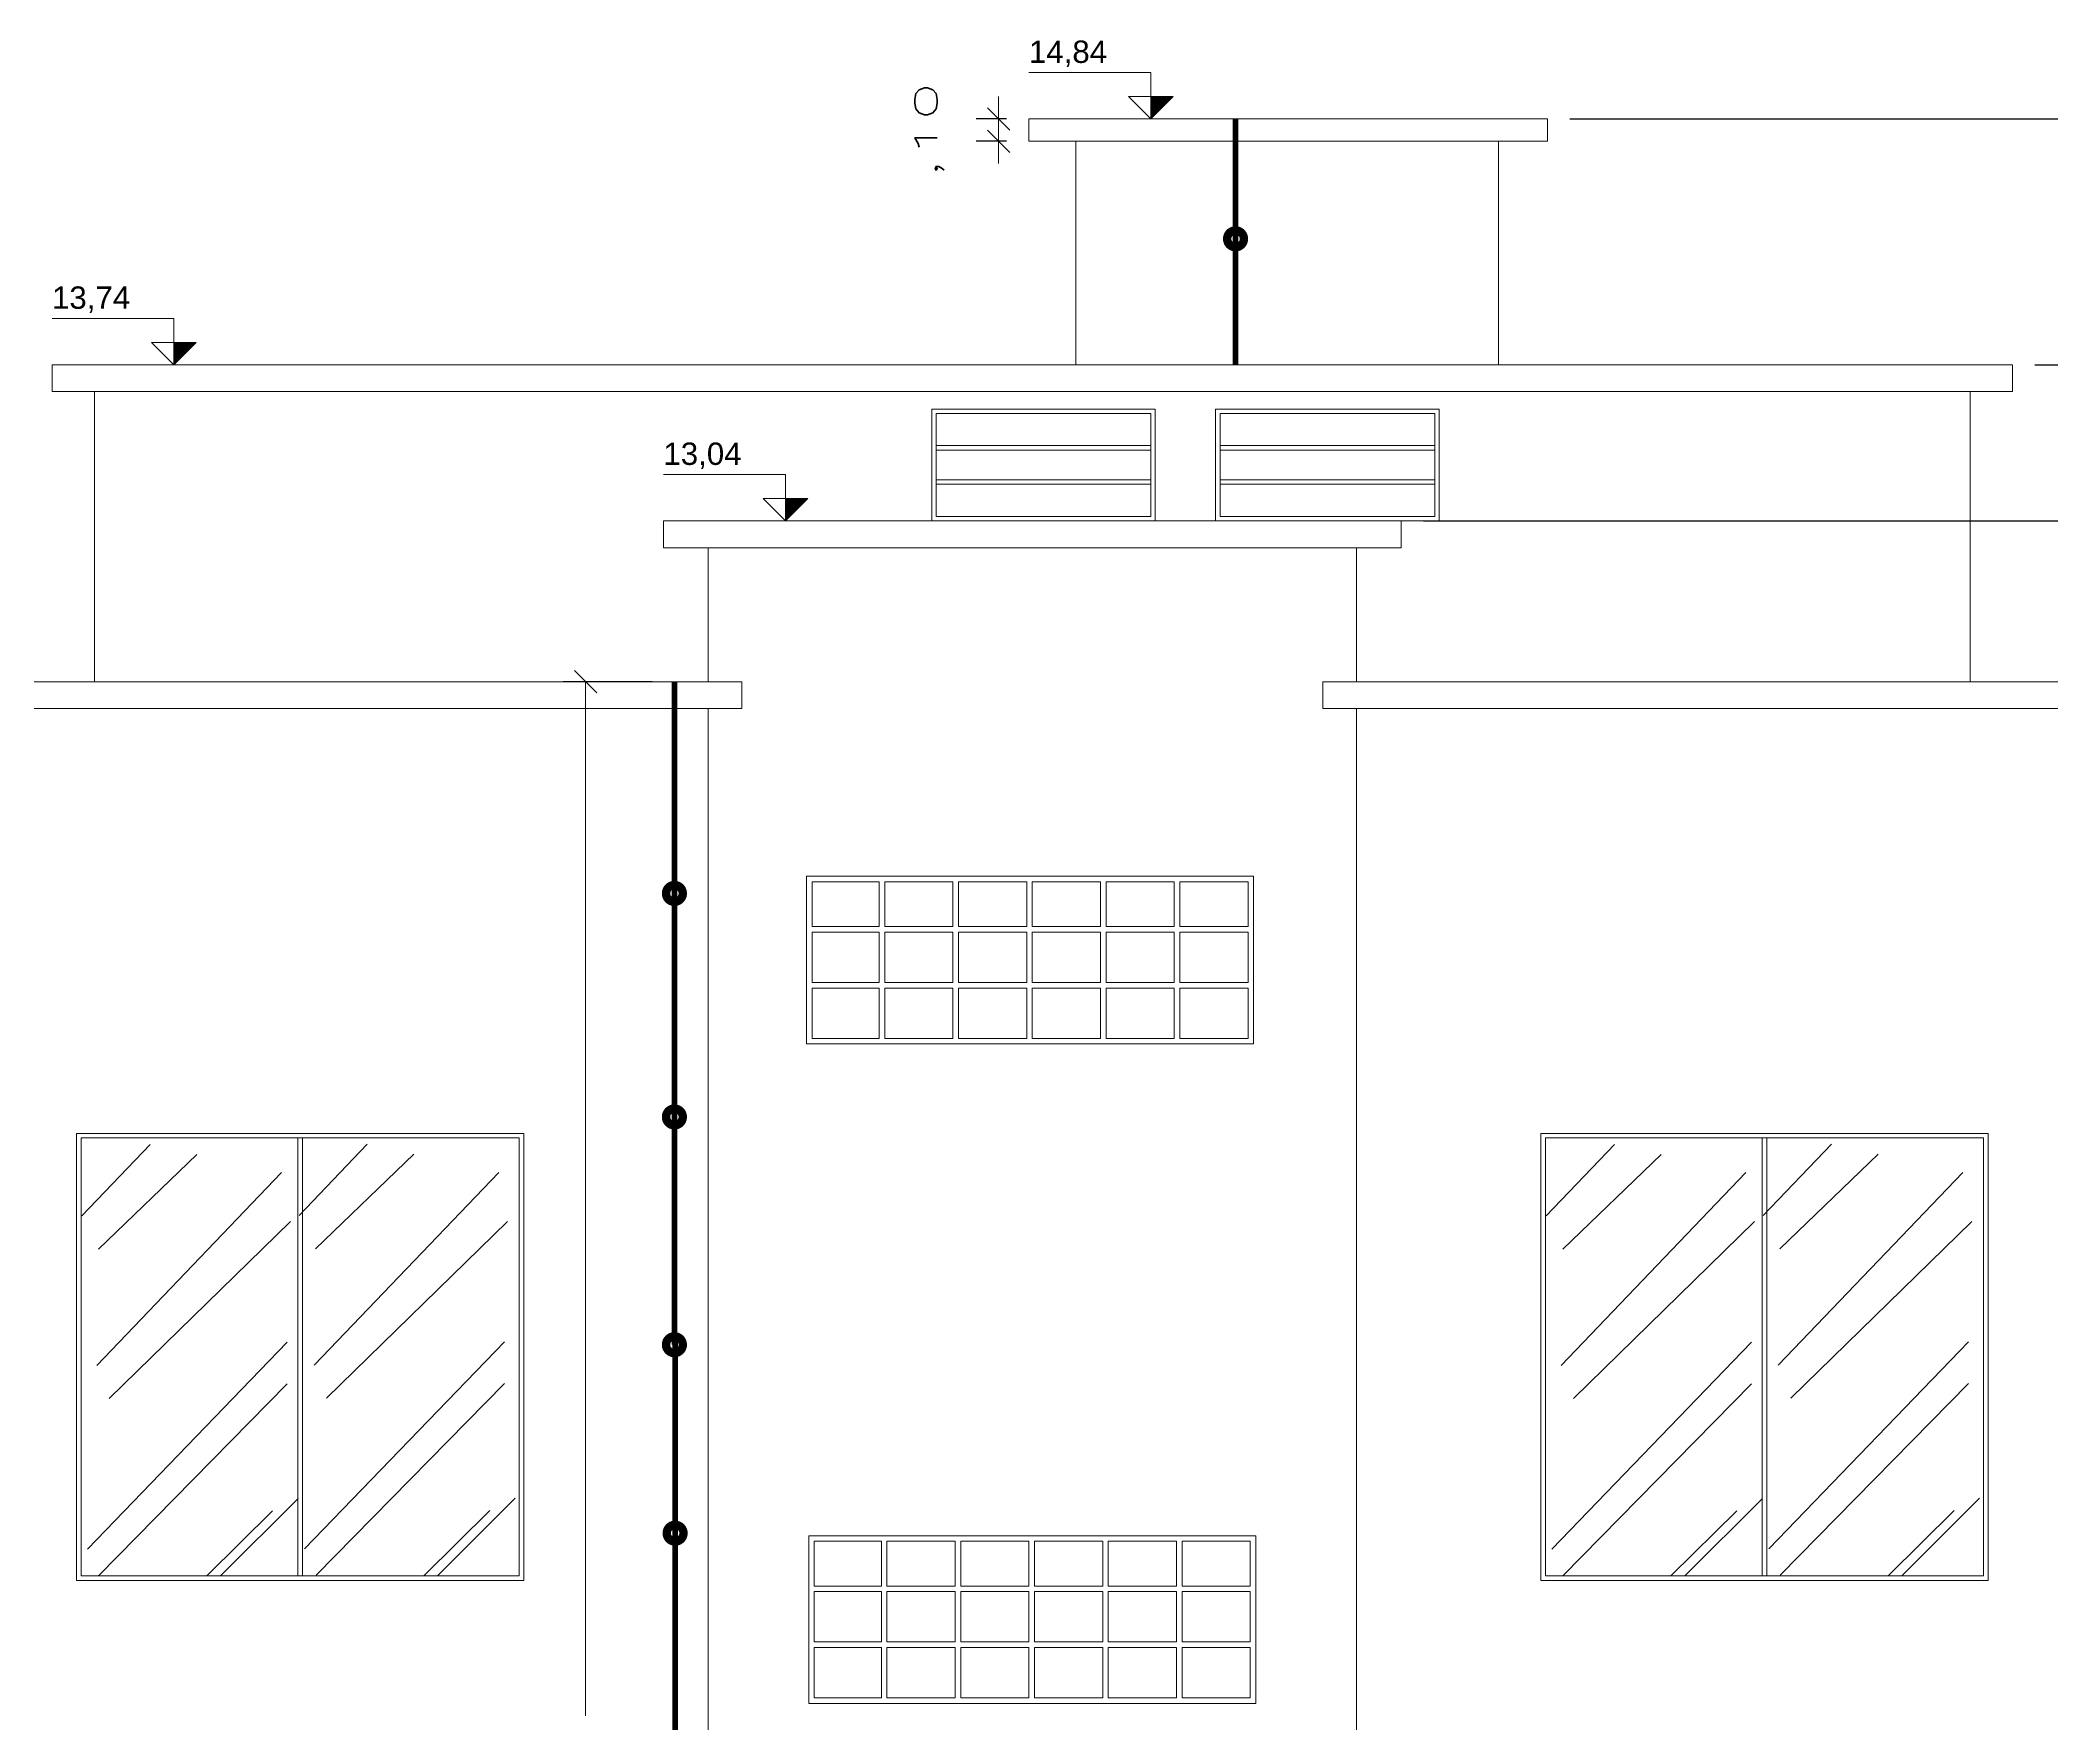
# Model space of a CAD drawing. Extents: x 0 to 11638, y -6007 to 0.
# Drawn here: x 10237.26 to 10246.26, y -3558.9 to -3551.37 of the extents above; entities that cross this region are included whole.
import ezdxf

# ---------------------------------------------------------------- set-up
doc = ezdxf.new("R2010")
doc.units = 0
doc.layers.get('0').update_dxf_attribs({"linetype": 'CONTINUOUS'})
doc.layers.get('Defpoints').update_dxf_attribs({"linetype": 'CONTINUOUS'})
doc.layers.add('ARQ - Cotas', color=1, linetype='CONTINUOUS')
doc.layers.add('ELE-BARRA CHATA ALUMÍNIO', color=140, linetype='CONTINUOUS')
doc.layers.add('ARQ - Esquadrias', color=1, linetype='CONTINUOUS', lineweight=9)
doc.layers.add('ELE-FIXADOR GELCAM', color=160, linetype='CONTINUOUS', lineweight=20)
doc.styles.add('ARIAL', font='arial.ttf')
doc.styles.add('COTA', font='romans.shx', dxfattribs={"width": 2})
doc.dimstyles.new('COTA-COMLINHA', dxfattribs={"dimtxt": 0.001, "dimasz": 0.001, "dimexe": 0.001, "dimexo": 0.001, "dimgap": 0.001, "dimtad": 0, "dimzin": 4, "dimtxsty": 'COTA', "dimblk": 'OBLIQUE', "dimcen": 0.001, "dimclrd": 2, "dimclre": 2, "dimclrt": 2, "dimazin": 0, "dimtfac": 1, "dimtmove": 2, "dimatfit": 0, "dimldrblk": 'OBLIQUE', "dimfxl": 1, "dimtfill": 1, "dimtfillclr": 2, "dimlwd": -1, "dimarcsym": 0})

# ---------------------------------------------------------------- blocks, each defined once
blk = doc.blocks.new('_Oblique')
at = {"layer": 'ARQ - Esquadrias', "color": 0, "lineweight": -2}
blk.add_line((-0.5, -0.5), (0.5, 0.5), dxfattribs=at)
blk = doc.blocks.new('*D859')
at = {"layer": 'Defpoints', "color": 0, "lineweight": -2, "ltscale": 0.05, "transparency": 16777216}
for p in [(10239.7017, -3554.2436), (10240.0989, -3554.2436), (10240.1021, -3564.4669)]:
    blk.add_point(p, dxfattribs=at)
at = {"layer": 'ELE-FIXADOR GELCAM', "color": 2, "lineweight": -2, "ltscale": 0.05, "transparency": 16777216}
for p, q in [((10239.9989, -3554.2436), (10239.6017, -3554.2436)), ((10240.0021, -3564.4669), (10239.6017, -3564.4669))]:
    blk.add_line(p, q, dxfattribs=at)
at = {"layer": 'ELE-FIXADOR GELCAM', "color": 2, "ltscale": 0.05, "transparency": 16777216}
for p, q in [((10239.7017, -3554.2436), (10239.7017, -3558.8695)), ((10239.7017, -3564.4669), (10239.7017, -3559.841))]:
    blk.add_line(p, q, dxfattribs=at)
at = {"layer": 'ELE-FIXADOR GELCAM', "color": 2, "ltscale": 0.05, "transparency": 16777216, "xscale": 0.1, "yscale": 0.1, "zscale": 0.1}
for p, rotation in [((10239.7017, -3554.2436), 90), ((10239.7017, -3564.4669), 270)]:
    blk.add_blockref('_Oblique', p, dxfattribs=dict(at, rotation=rotation))
at = {"layer": 'ELE-FIXADOR GELCAM', "color": 2, "lineweight": -3, "ltscale": 0.05, "transparency": 16777216, "insert": (10239.7017, -3559.3553), "char_height": 0.1, "attachment_point": 5, "rotation": 90, "style": 'COTA', "bg_fill": 3, "box_fill_scale": 1.1, "bg_fill_color": 9, "bg_fill_true_color": 13158600, "bg_fill_transparency": 0}
blk.add_mtext('10,22', dxfattribs=at)
blk = doc.blocks.new('*D862')
at = {"layer": 'Defpoints', "color": 0, "lineweight": -2, "ltscale": 0.01, "transparency": 16777216}
for p in [(10243.3498, -3553.5236), (10254.296, -3553.5236), (10254.0998, -3554.2436)]:
    blk.add_point(p, dxfattribs=at)
at = {"layer": 'ELE-FIXADOR GELCAM', "color": 2, "ltscale": 0.01, "transparency": 16777216}
for p, q in [((10254.296, -3553.5236), (10254.296, -3553.4236)), ((10254.296, -3554.2436), (10254.296, -3553.5236)), ((10254.296, -3554.2436), (10254.296, -3554.3436))]:
    blk.add_line(p, q, dxfattribs=at)
at = {"layer": 'ELE-FIXADOR GELCAM', "color": 2, "lineweight": -2, "ltscale": 0.01, "transparency": 16777216}
for p, q in [((10243.4498, -3553.5236), (10254.396, -3553.5236)), ((10254.1998, -3554.2436), (10254.396, -3554.2436))]:
    blk.add_line(p, q, dxfattribs=at)
at = {"layer": 'ELE-FIXADOR GELCAM', "color": 2, "ltscale": 0.01, "transparency": 16777216, "xscale": 0.1, "yscale": 0.1, "zscale": 0.1}
for p, rotation in [((10254.296, -3553.5236), 270), ((10254.296, -3554.2436), 90)]:
    blk.add_blockref('_Oblique', p, dxfattribs=dict(at, rotation=rotation))
at = {"layer": 'ELE-FIXADOR GELCAM', "color": 2, "lineweight": -3, "ltscale": 0.01, "transparency": 16777216, "insert": (10254.7246, -3553.8836), "char_height": 0.1, "attachment_point": 5, "rotation": 90, "style": 'COTA', "bg_fill": 3, "box_fill_scale": 1.1, "bg_fill_color": 9, "bg_fill_true_color": 13158600, "bg_fill_transparency": 0}
blk.add_mtext(',72', dxfattribs=at)
blk = doc.blocks.new('*D863')
at = {"layer": 'Defpoints', "color": 0, "lineweight": -2, "ltscale": 0.01, "transparency": 16777216}
for p in [(10246.0848, -3552.8253), (10254.296, -3552.8253), (10243.3498, -3553.5236)]:
    blk.add_point(p, dxfattribs=at)
at = {"layer": 'ELE-FIXADOR GELCAM', "color": 2, "ltscale": 0.01, "transparency": 16777216}
for p, q in [((10254.296, -3552.8253), (10254.296, -3552.7253)), ((10254.296, -3553.5236), (10254.296, -3552.8253)), ((10254.296, -3553.5236), (10254.296, -3553.6236))]:
    blk.add_line(p, q, dxfattribs=at)
at = {"layer": 'ELE-FIXADOR GELCAM', "color": 2, "lineweight": -2, "ltscale": 0.01, "transparency": 16777216}
for p, q in [((10246.1848, -3552.8253), (10254.396, -3552.8253)), ((10243.4498, -3553.5236), (10254.396, -3553.5236))]:
    blk.add_line(p, q, dxfattribs=at)
at = {"layer": 'ELE-FIXADOR GELCAM', "color": 2, "ltscale": 0.01, "transparency": 16777216, "xscale": 0.1, "yscale": 0.1, "zscale": 0.1}
for p, rotation in [((10254.296, -3552.8253), 270), ((10254.296, -3553.5236), 90)]:
    blk.add_blockref('_Oblique', p, dxfattribs=dict(at, rotation=rotation))
at = {"layer": 'ELE-FIXADOR GELCAM', "color": 2, "lineweight": -3, "ltscale": 0.01, "transparency": 16777216, "insert": (10254.7246, -3553.1745), "char_height": 0.1, "attachment_point": 5, "rotation": 90, "style": 'COTA', "bg_fill": 3, "box_fill_scale": 1.1, "bg_fill_color": 9, "bg_fill_true_color": 13158600, "bg_fill_transparency": 0}
blk.add_mtext(',70', dxfattribs=at)
blk = doc.blocks.new('*D864')
at = {"layer": 'Defpoints', "color": 0, "lineweight": -2, "ltscale": 0.01, "transparency": 16777216}
for p in [(10244.0048, -3551.7253), (10254.296, -3551.7253), (10246.0848, -3552.8253)]:
    blk.add_point(p, dxfattribs=at)
at = {"layer": 'ELE-FIXADOR GELCAM', "color": 2, "lineweight": -2, "ltscale": 0.01, "transparency": 16777216}
for p, q in [((10244.1048, -3551.7253), (10254.396, -3551.7253)), ((10246.1848, -3552.8253), (10254.396, -3552.8253))]:
    blk.add_line(p, q, dxfattribs=at)
at = {"layer": 'ELE-FIXADOR GELCAM', "color": 2, "ltscale": 0.01, "transparency": 16777216}
for p, q in [((10254.296, -3551.7253), (10254.296, -3551.8849)), ((10254.296, -3552.8253), (10254.296, -3552.6658))]:
    blk.add_line(p, q, dxfattribs=at)
at = {"layer": 'ELE-FIXADOR GELCAM', "color": 2, "ltscale": 0.01, "transparency": 16777216, "xscale": 0.1, "yscale": 0.1, "zscale": 0.1}
for p, rotation in [((10254.296, -3551.7253), 90), ((10254.296, -3552.8253), 270)]:
    blk.add_blockref('_Oblique', p, dxfattribs=dict(at, rotation=rotation))
at = {"layer": 'ELE-FIXADOR GELCAM', "color": 2, "lineweight": -3, "ltscale": 0.01, "transparency": 16777216, "insert": (10254.296, -3552.2753), "char_height": 0.1, "attachment_point": 5, "rotation": 90, "style": 'COTA', "bg_fill": 3, "box_fill_scale": 1.1, "bg_fill_color": 9, "bg_fill_true_color": 13158600, "bg_fill_transparency": 0}
blk.add_mtext('1,10', dxfattribs=at)
blk = doc.blocks.new('*D865')
at = {"layer": 'Defpoints', "color": 0, "lineweight": -2, "ltscale": 0.01, "transparency": 16777216}
for p in [(10241.6848, -3551.7253), (10241.5492, -3551.8253), (10241.6848, -3551.8253)]:
    blk.add_point(p, dxfattribs=at)
at = {"layer": 'ELE-FIXADOR GELCAM', "color": 2, "ltscale": 0.01, "transparency": 16777216}
for p, q in [((10241.5492, -3551.7253), (10241.5492, -3551.6253)), ((10241.5492, -3551.7253), (10241.5492, -3551.8253)), ((10241.5492, -3551.8253), (10241.5492, -3551.9253))]:
    blk.add_line(p, q, dxfattribs=at)
at = {"layer": 'ELE-FIXADOR GELCAM', "color": 2, "lineweight": -2, "ltscale": 0.01, "transparency": 16777216}
for p, q in [((10241.5848, -3551.7253), (10241.4492, -3551.7253)), ((10241.5848, -3551.8253), (10241.4492, -3551.8253))]:
    blk.add_line(p, q, dxfattribs=at)
at = {"layer": 'ELE-FIXADOR GELCAM', "color": 2, "ltscale": 0.01, "transparency": 16777216, "xscale": 0.1, "yscale": 0.1, "zscale": 0.1}
for p, rotation in [((10241.5492, -3551.7253), 270), ((10241.5492, -3551.8253), 90)]:
    blk.add_blockref('_Oblique', p, dxfattribs=dict(at, rotation=rotation))
at = {"layer": 'ELE-FIXADOR GELCAM', "color": 2, "lineweight": -3, "ltscale": 0.01, "transparency": 16777216, "insert": (10241.2397, -3551.7753), "char_height": 0.1, "attachment_point": 5, "rotation": 90, "style": 'COTA', "bg_fill": 3, "box_fill_scale": 1.1, "bg_fill_color": 9, "bg_fill_true_color": 13158600, "bg_fill_transparency": 0}
blk.add_mtext(',10', dxfattribs=at)
blk = doc.blocks.new('*D866')
at = {"layer": 'Defpoints', "color": 0, "lineweight": -2, "ltscale": 0.01, "transparency": 16777216}
for p in [(10237.3148, -3552.8253), (10236.8463, -3552.9453), (10237.3148, -3552.9453)]:
    blk.add_point(p, dxfattribs=at)
at = {"layer": 'ELE-FIXADOR GELCAM', "color": 2, "ltscale": 0.01, "transparency": 16777216}
for p, q in [((10236.8463, -3552.8253), (10236.8463, -3552.7253)), ((10236.8463, -3552.8253), (10236.8463, -3552.9453)), ((10236.8463, -3552.9453), (10236.8463, -3553.0453))]:
    blk.add_line(p, q, dxfattribs=at)
at = {"layer": 'ELE-FIXADOR GELCAM', "color": 2, "lineweight": -2, "ltscale": 0.01, "transparency": 16777216}
for p, q in [((10237.2148, -3552.8253), (10236.7463, -3552.8253)), ((10237.2148, -3552.9453), (10236.7463, -3552.9453))]:
    blk.add_line(p, q, dxfattribs=at)
at = {"layer": 'ELE-FIXADOR GELCAM', "color": 2, "ltscale": 0.01, "transparency": 16777216, "xscale": 0.1, "yscale": 0.1, "zscale": 0.1}
for p, rotation in [((10236.8463, -3552.8253), 270), ((10236.8463, -3552.9453), 90)]:
    blk.add_blockref('_Oblique', p, dxfattribs=dict(at, rotation=rotation))
at = {"layer": 'ELE-FIXADOR GELCAM', "color": 2, "lineweight": -3, "ltscale": 0.01, "transparency": 16777216, "insert": (10236.5368, -3552.8853), "char_height": 0.1, "attachment_point": 5, "rotation": 90, "style": 'COTA', "bg_fill": 3, "box_fill_scale": 1.1, "bg_fill_color": 9, "bg_fill_true_color": 13158600, "bg_fill_transparency": 0}
blk.add_mtext(',12', dxfattribs=at)

msp = doc.modelspace()

# ---------------------------------------------------------------- hatches: boundary and pattern name
at = {"layer": 'ARQ - Cotas', "lineweight": 5, "ltscale": 0.001}
h = msp.add_hatch(color=256, dxfattribs=at)
h.dxf.hatch_style = 1
h.paths.add_polyline_path([(10242.2302, -3551.6253), (10242.2302, -3551.7253), (10242.3302, -3551.6253)])
h = msp.add_hatch(color=256, dxfattribs=at)
h.dxf.hatch_style = 1
h.paths.add_polyline_path([(10240.5952, -3553.4236), (10240.5952, -3553.5236), (10240.6952, -3553.4236)])
at = {"layer": 'ELE-FIXADOR GELCAM', "lineweight": 5, "ltscale": 0.001}
h = msp.add_hatch(color=0, dxfattribs=at)
h.dxf.hatch_style = 1
h.paths.add_polyline_path([(10237.8602, -3552.7253), (10237.8602, -3552.8253), (10237.9602, -3552.7253)])

# ---------------------------------------------------------------- linework, layer by layer
at = {"color": 0, "lineweight": 5}
for p, q in [((10241.6848, -3551.8253), (10241.6848, -3551.7253)), ((10241.6848, -3551.7253), (10244.0048, -3551.7253)), ((10244.0048, -3551.7253), (10244.0048, -3551.8253)), ((10241.8948, -3551.8253), (10241.6848, -3551.8253)), ((10243.7848, -3551.8253), (10241.8948, -3551.8253)), ((10241.8948, -3551.8253), (10241.8948, -3552.8253)), ((10243.7848, -3552.8253), (10243.7848, -3551.8253)), ((10244.0048, -3551.8253), (10243.7848, -3551.8253)), ((10237.3148, -3552.9453), (10237.3148, -3552.8253)), ((10237.3148, -3552.8253), (10246.0848, -3552.8253)), ((10246.0848, -3552.8253), (10246.0848, -3552.9453)), ((10246.0848, -3552.9453), (10237.3148, -3552.9453)), ((10237.5048, -3552.9453), (10237.5048, -3554.2436)), ((10245.8948, -3552.9953), (10245.8948, -3552.9453)), ((10245.8948, -3552.9953), (10245.8948, -3554.2436)), ((10241.2498, -3553.5236), (10241.2498, -3553.0236)), ((10241.2498, -3553.0236), (10242.2498, -3553.0236)), ((10241.2698, -3553.5036), (10241.2698, -3553.0436)), ((10241.2698, -3553.0436), (10242.2298, -3553.0436)), ((10242.2298, -3553.0436), (10242.2298, -3553.5036)), ((10242.2498, -3553.0236), (10242.2498, -3553.5236)), ((10242.5198, -3553.5236), (10242.5198, -3553.0236)), ((10242.5198, -3553.0236), (10243.5198, -3553.0236)), ((10242.5398, -3553.5036), (10242.5398, -3553.0436)), ((10242.5398, -3553.0436), (10243.4998, -3553.0436)), ((10243.4998, -3553.0436), (10243.4998, -3553.5036)), ((10243.5198, -3553.0236), (10243.5198, -3553.5236)), ((10241.2698, -3553.1869), (10242.2298, -3553.1869)), ((10241.2698, -3553.2069), (10242.2298, -3553.2069)), ((10242.5398, -3553.1869), (10243.4998, -3553.1869)), ((10242.5398, -3553.2069), (10243.4998, -3553.2069)), ((10241.2698, -3553.3402), (10242.2298, -3553.3402)), ((10242.5398, -3553.3402), (10243.4998, -3553.3402)), ((10241.2698, -3553.3602), (10242.2298, -3553.3602)), ((10242.5398, -3553.3602), (10243.4998, -3553.3602)), ((10240.0498, -3553.5236), (10243.5198, -3553.5236)), ((10240.0498, -3553.5236), (10240.0998, -3553.5236)), ((10240.0498, -3553.5236), (10240.0498, -3553.6436)), ((10242.2498, -3553.5236), (10241.2498, -3553.5236)), ((10242.2298, -3553.5036), (10241.2698, -3553.5036)), ((10243.4998, -3553.5036), (10242.5398, -3553.5036)), ((10243.3498, -3553.5236), (10243.3498, -3553.6436)), ((10240.2498, -3553.6436), (10240.0498, -3553.6436)), ((10240.2498, -3554.2436), (10240.2498, -3553.6436)), ((10240.2498, -3553.6436), (10243.1498, -3553.6436)), ((10243.1498, -3554.2436), (10243.1498, -3553.6436)), ((10243.1498, -3553.6436), (10243.3498, -3553.6436)), ((10229.2998, -3554.2436), (10240.3998, -3554.2436)), ((10240.3998, -3554.3636), (10240.3998, -3554.2436)), ((10242.9998, -3554.2436), (10254.0998, -3554.2436)), ((10242.9998, -3554.3636), (10242.9998, -3554.2436)), ((10229.6998, -3554.3636), (10240.3998, -3554.3636)), ((10240.2498, -3566.5636), (10240.2498, -3554.3636)), ((10240.2498, -3554.3636), (10240.3998, -3554.3636)), ((10242.9998, -3554.3636), (10253.6998, -3554.3636)), ((10243.1498, -3554.3636), (10242.9998, -3554.3636)), ((10243.1498, -3566.5636), (10243.1498, -3554.3636)), ((10242.6898, -3555.1136), (10240.6898, -3555.1136)), ((10242.6898, -3555.1136), (10240.6898, -3555.1136)), ((10240.6898, -3555.1136), (10240.6898, -3555.8636)), ((10241.0148, -3555.1386), (10240.7148, -3555.1386)), ((10240.7148, -3555.1386), (10240.7148, -3555.3386)), ((10241.0148, -3555.3386), (10241.0148, -3555.1386)), ((10241.3448, -3555.1386), (10241.0398, -3555.1386)), ((10241.0398, -3555.3386), (10241.0398, -3555.1386)), ((10241.3448, -3555.1386), (10241.3448, -3555.3386)), ((10241.6748, -3555.1386), (10241.3698, -3555.1386)), ((10241.3698, -3555.1386), (10241.3698, -3555.3386)), ((10241.6748, -3555.3386), (10241.6748, -3555.1386)), ((10242.0048, -3555.1386), (10241.6998, -3555.1386)), ((10241.6998, -3555.3386), (10241.6998, -3555.1386)), ((10242.0048, -3555.1386), (10242.0048, -3555.3386)), ((10242.3348, -3555.1386), (10242.0298, -3555.1386)), ((10242.0298, -3555.1386), (10242.0298, -3555.3386)), ((10242.3348, -3555.3386), (10242.3348, -3555.1386)), ((10242.6648, -3555.1386), (10242.3598, -3555.1386)), ((10242.3598, -3555.3386), (10242.3598, -3555.1386)), ((10242.6648, -3555.3386), (10242.6648, -3555.1386)), ((10242.6898, -3555.8636), (10242.6898, -3555.1136)), ((10240.7148, -3555.3386), (10241.0148, -3555.3386)), ((10240.7148, -3555.3636), (10240.7148, -3555.5886)), ((10240.7148, -3555.3636), (10241.0148, -3555.3636)), ((10241.0148, -3555.5886), (10241.0148, -3555.3636)), ((10241.0398, -3555.3386), (10241.3448, -3555.3386)), ((10241.0398, -3555.5886), (10241.0398, -3555.3636)), ((10241.0398, -3555.3636), (10241.3448, -3555.3636)), ((10241.3448, -3555.3636), (10241.3448, -3555.5886)), ((10241.3698, -3555.3386), (10241.6748, -3555.3386)), ((10241.3698, -3555.3636), (10241.3698, -3555.5886)), ((10241.3698, -3555.3636), (10241.6748, -3555.3636)), ((10241.6748, -3555.5886), (10241.6748, -3555.3636)), ((10241.6998, -3555.3386), (10242.0048, -3555.3386)), ((10241.6998, -3555.5886), (10241.6998, -3555.3636)), ((10241.6998, -3555.3636), (10242.0048, -3555.3636)), ((10242.0048, -3555.3636), (10242.0048, -3555.5886)), ((10242.0298, -3555.3386), (10242.3348, -3555.3386)), ((10242.0298, -3555.3636), (10242.0298, -3555.5886)), ((10242.0298, -3555.3636), (10242.3348, -3555.3636)), ((10242.3348, -3555.5886), (10242.3348, -3555.3636)), ((10242.3598, -3555.3386), (10242.6648, -3555.3386)), ((10242.3598, -3555.5886), (10242.3598, -3555.3636)), ((10242.3598, -3555.3636), (10242.6648, -3555.3636)), ((10242.6648, -3555.5886), (10242.6648, -3555.3636)), ((10241.0148, -3555.5886), (10240.7148, -3555.5886)), ((10241.3448, -3555.5886), (10241.0398, -3555.5886)), ((10241.6748, -3555.5886), (10241.3698, -3555.5886)), ((10242.0048, -3555.5886), (10241.6998, -3555.5886)), ((10242.3348, -3555.5886), (10242.0298, -3555.5886)), ((10242.6648, -3555.5886), (10242.3598, -3555.5886)), ((10240.7148, -3555.6136), (10240.7148, -3555.8386)), ((10241.0148, -3555.6136), (10240.7148, -3555.6136)), ((10241.0148, -3555.8386), (10241.0148, -3555.6136)), ((10241.0398, -3555.8386), (10241.0398, -3555.6136)), ((10241.3448, -3555.6136), (10241.0398, -3555.6136)), ((10241.3448, -3555.6136), (10241.3448, -3555.8386)), ((10241.3698, -3555.6136), (10241.3698, -3555.8386)), ((10241.6748, -3555.6136), (10241.3698, -3555.6136)), ((10241.6748, -3555.8386), (10241.6748, -3555.6136)), ((10241.6998, -3555.8386), (10241.6998, -3555.6136)), ((10241.6998, -3555.6136), (10242.0048, -3555.6136)), ((10242.0048, -3555.6136), (10242.0048, -3555.8386)), ((10242.0298, -3555.6136), (10242.0298, -3555.8386)), ((10242.0298, -3555.6136), (10242.3348, -3555.6136)), ((10242.3348, -3555.8386), (10242.3348, -3555.6136)), ((10242.3598, -3555.8386), (10242.3598, -3555.6136)), ((10242.3598, -3555.6136), (10242.6648, -3555.6136)), ((10242.6648, -3555.8386), (10242.6648, -3555.6136)), ((10240.6898, -3555.8636), (10242.6898, -3555.8636)), ((10240.7148, -3555.8386), (10241.0148, -3555.8386)), ((10241.0398, -3555.8386), (10241.3448, -3555.8386)), ((10241.3698, -3555.8386), (10241.6748, -3555.8386)), ((10242.0048, -3555.8386), (10241.6998, -3555.8386)), ((10242.3348, -3555.8386), (10242.0298, -3555.8386)), ((10242.6648, -3555.8386), (10242.3598, -3555.8386)), ((10239.4248, -3556.2636), (10237.4248, -3556.2636)), ((10239.4248, -3556.2636), (10237.4248, -3556.2636)), ((10237.4248, -3558.2636), (10237.4248, -3556.2636)), ((10237.4248, -3556.2636), (10239.4248, -3556.2636)), ((10239.4248, -3556.2636), (10237.4248, -3556.2636)), ((10239.4248, -3556.2636), (10237.4248, -3556.2636)), ((10239.4248, -3556.2636), (10237.4248, -3556.2636)), ((10237.4248, -3556.2636), (10237.4248, -3558.2636)), ((10239.4048, -3556.2836), (10237.4448, -3556.2836)), ((10237.4448, -3556.2836), (10237.4448, -3558.2436)), ((10237.4487, -3556.6327), (10237.7538, -3556.3131)), ((10238.4148, -3558.2436), (10238.4148, -3556.2836)), ((10238.4198, -3556.6316), (10238.725, -3556.312)), ((10238.4348, -3558.2436), (10238.4348, -3556.2836)), ((10239.4048, -3558.2436), (10239.4048, -3556.2836)), ((10239.4248, -3556.2636), (10239.4248, -3558.2636)), ((10239.4248, -3558.2636), (10239.4248, -3556.2636)), ((10245.9748, -3556.2636), (10243.9748, -3556.2636)), ((10245.9748, -3556.2636), (10243.9748, -3556.2636)), ((10245.9748, -3556.2636), (10243.9748, -3556.2636)), ((10243.9748, -3556.2636), (10243.9748, -3558.2636)), ((10245.9548, -3556.2836), (10243.9948, -3556.2836)), ((10243.9948, -3556.2836), (10243.9948, -3558.2436)), ((10243.9987, -3556.6327), (10244.3038, -3556.3131)), ((10244.9698, -3556.6316), (10245.275, -3556.312)), ((10245.9548, -3558.2436), (10245.9548, -3556.2836)), ((10245.9748, -3558.2636), (10245.9748, -3556.2636)), ((10237.5231, -3556.7814), (10237.9622, -3556.3577)), ((10238.4942, -3556.7803), (10238.9334, -3556.3566)), ((10244.0731, -3556.7814), (10244.5122, -3556.3577)), ((10245.0442, -3556.7803), (10245.4834, -3556.3566)), ((10237.5157, -3557.3017), (10238.3418, -3556.4394)), ((10238.4868, -3557.3007), (10239.3129, -3556.4384)), ((10244.0657, -3557.3017), (10244.8918, -3556.4394)), ((10245.0368, -3557.3007), (10245.8629, -3556.4384)), ((10237.571, -3557.449), (10238.381, -3556.6585)), ((10238.5421, -3557.4479), (10239.3522, -3556.6574)), ((10244.121, -3557.449), (10244.931, -3556.6585)), ((10245.0921, -3557.4479), (10245.9022, -3556.6574)), ((10237.4732, -3558.1233), (10238.3671, -3557.1979)), ((10238.4443, -3558.1222), (10239.3382, -3557.1968)), ((10244.0232, -3558.1233), (10244.9171, -3557.1979)), ((10244.9943, -3558.1222), (10245.8882, -3557.1968)), ((10237.5245, -3558.2408), (10238.3671, -3557.3839)), ((10238.4957, -3558.2397), (10239.3382, -3557.3828)), ((10244.0745, -3558.2408), (10244.9171, -3557.3839)), ((10245.0457, -3558.2397), (10245.8882, -3557.3828)), ((10238.0683, -3558.2433), (10238.4162, -3557.8969)), ((10239.0394, -3558.2423), (10239.3873, -3557.8958)), ((10244.6183, -3558.2433), (10244.9662, -3557.8969)), ((10245.5894, -3558.2423), (10245.9373, -3557.8958)), ((10238.0082, -3558.2422), (10238.3017, -3557.9524)), ((10238.9793, -3558.2411), (10239.2729, -3557.9513)), ((10244.5582, -3558.2422), (10244.8517, -3557.9524)), ((10245.5293, -3558.2411), (10245.8229, -3557.9513)), ((10242.6998, -3558.0636), (10240.6998, -3558.0636)), ((10242.6998, -3558.0636), (10240.6998, -3558.0636)), ((10240.6998, -3558.0636), (10240.6998, -3558.8136)), ((10241.0248, -3558.0886), (10240.7248, -3558.0886)), ((10240.7248, -3558.0886), (10240.7248, -3558.2886)), ((10241.0248, -3558.2886), (10241.0248, -3558.0886)), ((10241.3548, -3558.0886), (10241.0498, -3558.0886)), ((10241.0498, -3558.2886), (10241.0498, -3558.0886)), ((10241.3548, -3558.0886), (10241.3548, -3558.2886)), ((10241.6848, -3558.0886), (10241.3798, -3558.0886)), ((10241.3798, -3558.0886), (10241.3798, -3558.2886)), ((10241.6848, -3558.2886), (10241.6848, -3558.0886)), ((10242.0148, -3558.0886), (10241.7098, -3558.0886)), ((10241.7098, -3558.2886), (10241.7098, -3558.0886)), ((10242.0148, -3558.0886), (10242.0148, -3558.2886)), ((10242.3448, -3558.0886), (10242.0398, -3558.0886)), ((10242.0398, -3558.0886), (10242.0398, -3558.2886)), ((10242.3448, -3558.2886), (10242.3448, -3558.0886)), ((10242.6748, -3558.0886), (10242.3698, -3558.0886)), ((10242.3698, -3558.2886), (10242.3698, -3558.0886)), ((10242.6748, -3558.2886), (10242.6748, -3558.0886)), ((10242.6998, -3558.8136), (10242.6998, -3558.0636)), ((10237.4248, -3558.2636), (10239.4248, -3558.2636)), ((10237.4248, -3558.2636), (10239.4248, -3558.2636)), ((10237.4248, -3558.2636), (10239.4248, -3558.2636)), ((10237.4248, -3558.2636), (10239.4248, -3558.2636)), ((10237.4248, -3558.2636), (10239.4248, -3558.2636)), ((10237.4448, -3558.2436), (10239.4048, -3558.2436)), ((10240.7248, -3558.2886), (10241.0248, -3558.2886)), ((10241.0498, -3558.2886), (10241.3548, -3558.2886)), ((10241.3798, -3558.2886), (10241.6848, -3558.2886)), ((10241.7098, -3558.2886), (10242.0148, -3558.2886)), ((10242.0398, -3558.2886), (10242.3448, -3558.2886)), ((10242.3698, -3558.2886), (10242.6748, -3558.2886)), ((10243.9748, -3558.2636), (10245.9748, -3558.2636)), ((10243.9748, -3558.2636), (10245.9748, -3558.2636)), ((10243.9748, -3558.2636), (10245.9748, -3558.2636)), ((10243.9948, -3558.2436), (10245.9548, -3558.2436)), ((10240.7248, -3558.3136), (10240.7248, -3558.5386)), ((10240.7248, -3558.3136), (10241.0248, -3558.3136)), ((10241.0248, -3558.5386), (10241.0248, -3558.3136)), ((10241.0498, -3558.5386), (10241.0498, -3558.3136)), ((10241.0498, -3558.3136), (10241.3548, -3558.3136)), ((10241.3548, -3558.3136), (10241.3548, -3558.5386)), ((10241.3798, -3558.3136), (10241.3798, -3558.5386)), ((10241.3798, -3558.3136), (10241.6848, -3558.3136)), ((10241.6848, -3558.5386), (10241.6848, -3558.3136)), ((10241.7098, -3558.5386), (10241.7098, -3558.3136)), ((10241.7098, -3558.3136), (10242.0148, -3558.3136)), ((10242.0148, -3558.3136), (10242.0148, -3558.5386)), ((10242.0398, -3558.3136), (10242.0398, -3558.5386)), ((10242.0398, -3558.3136), (10242.3448, -3558.3136)), ((10242.3448, -3558.5386), (10242.3448, -3558.3136)), ((10242.3698, -3558.5386), (10242.3698, -3558.3136)), ((10242.3698, -3558.3136), (10242.6748, -3558.3136)), ((10242.6748, -3558.5386), (10242.6748, -3558.3136)), ((10241.0248, -3558.5386), (10240.7248, -3558.5386)), ((10240.7248, -3558.5636), (10240.7248, -3558.7886)), ((10241.0248, -3558.5636), (10240.7248, -3558.5636)), ((10241.0248, -3558.7886), (10241.0248, -3558.5636)), ((10241.3548, -3558.5386), (10241.0498, -3558.5386)), ((10241.0498, -3558.7886), (10241.0498, -3558.5636)), ((10241.3548, -3558.5636), (10241.0498, -3558.5636)), ((10241.3548, -3558.5636), (10241.3548, -3558.7886)), ((10241.6848, -3558.5386), (10241.3798, -3558.5386)), ((10241.3798, -3558.5636), (10241.3798, -3558.7886)), ((10241.6848, -3558.5636), (10241.3798, -3558.5636)), ((10241.6848, -3558.7886), (10241.6848, -3558.5636)), ((10242.0148, -3558.5386), (10241.7098, -3558.5386)), ((10241.7098, -3558.7886), (10241.7098, -3558.5636)), ((10241.7098, -3558.5636), (10242.0148, -3558.5636)), ((10242.0148, -3558.5636), (10242.0148, -3558.7886)), ((10242.3448, -3558.5386), (10242.0398, -3558.5386)), ((10242.0398, -3558.5636), (10242.0398, -3558.7886)), ((10242.0398, -3558.5636), (10242.3448, -3558.5636)), ((10242.3448, -3558.7886), (10242.3448, -3558.5636)), ((10242.6748, -3558.5386), (10242.3698, -3558.5386)), ((10242.3698, -3558.7886), (10242.3698, -3558.5636)), ((10242.3698, -3558.5636), (10242.6748, -3558.5636)), ((10242.6748, -3558.7886), (10242.6748, -3558.5636)), ((10240.6998, -3558.8136), (10242.6998, -3558.8136)), ((10240.7248, -3558.7886), (10241.0248, -3558.7886)), ((10241.0498, -3558.7886), (10241.3548, -3558.7886)), ((10241.3798, -3558.7886), (10241.6848, -3558.7886)), ((10242.0148, -3558.7886), (10241.7098, -3558.7886)), ((10242.3448, -3558.7886), (10242.0398, -3558.7886)), ((10242.6748, -3558.7886), (10242.3698, -3558.7886))]:
    msp.add_line(p, q, dxfattribs=at)
at = {"lineweight": 5}
for p, q in [((10245.9748, -3556.2636), (10243.9748, -3556.2636)), ((10245.9748, -3556.2636), (10243.9748, -3556.2636)), ((10245.9748, -3556.2636), (10243.9748, -3556.2636)), ((10243.9748, -3556.2636), (10243.9748, -3558.2636)), ((10245.9748, -3558.2636), (10245.9748, -3556.2636)), ((10243.9748, -3558.2636), (10245.9748, -3558.2636)), ((10243.9748, -3558.2636), (10245.9748, -3558.2636)), ((10243.9748, -3558.2636), (10245.9748, -3558.2636))]:
    msp.add_line(p, q, dxfattribs=at)
at = {"layer": 'ARQ - Cotas', "lineweight": 5, "ltscale": 0.001}
for p, q in [((10241.6848, -3551.5186), (10242.2302, -3551.5186)), ((10242.2302, -3551.5186), (10242.2302, -3551.6253)), ((10242.2302, -3551.6253), (10242.1302, -3551.6253)), ((10242.2302, -3551.7253), (10242.1302, -3551.6253)), ((10242.3302, -3551.6253), (10242.2302, -3551.6253)), ((10242.2302, -3551.7253), (10242.2302, -3551.6253)), ((10242.2302, -3551.7253), (10242.3302, -3551.6253)), ((10237.3148, -3552.6186), (10237.8602, -3552.6186)), ((10240.0498, -3553.3169), (10240.5952, -3553.3169)), ((10240.5952, -3553.3169), (10240.5952, -3553.4236)), ((10240.5952, -3553.4236), (10240.4952, -3553.4236)), ((10240.5952, -3553.5236), (10240.4952, -3553.4236)), ((10240.6952, -3553.4236), (10240.5952, -3553.4236)), ((10240.5952, -3553.5236), (10240.5952, -3553.4236)), ((10240.5952, -3553.5236), (10240.6952, -3553.4236))]:
    msp.add_line(p, q, dxfattribs=at)
at = {"layer": 'ELE-BARRA CHATA ALUMÍNIO', "const_width": 0.025}
for points in [[(10242.6089, -3551.7253), (10242.6089, -3552.8253)], [(10240.0989, -3554.2436), (10240.0989, -3555.1893)], [(10240.0989, -3555.1715), (10240.0989, -3557.209)], [(10240.1022, -3557.1905), (10240.1022, -3558.0513)], [(10240.1021, -3558.0335), (10240.1021, -3560.071)]]:
    msp.add_lwpolyline(points, dxfattribs=at)
at = {"layer": 'ELE-FIXADOR GELCAM', "color": 0, "lineweight": 5, "ltscale": 0.001}
for p, q in [((10237.8602, -3552.6186), (10237.8602, -3552.7253)), ((10237.8602, -3552.7253), (10237.7602, -3552.7253)), ((10237.8602, -3552.8253), (10237.7602, -3552.7253)), ((10237.9602, -3552.7253), (10237.8602, -3552.7253)), ((10237.8602, -3552.8253), (10237.8602, -3552.7253)), ((10237.8602, -3552.8253), (10237.9602, -3552.7253))]:
    msp.add_line(p, q, dxfattribs=at)
at = {"layer": 'ELE-FIXADOR GELCAM', "color": 0, "lineweight": 5, "ltscale": 0.1}
for p, q in [((10244.9648, -3558.2436), (10244.9648, -3556.2836)), ((10244.9848, -3558.2436), (10244.9848, -3556.2836))]:
    msp.add_line(p, q, dxfattribs=at)
at = {"layer": 'ELE-FIXADOR GELCAM', "const_width": 0.075}
for points in [[(10242.6089, -3552.2807, -1), (10242.6089, -3552.2432, -1)], [(10242.6089, -3552.2807, -1), (10242.6089, -3552.2432, -1)], [(10240.0989, -3555.209, -1), (10240.0989, -3555.1715, -1)], [(10240.0989, -3555.209, -1), (10240.0989, -3555.1715, -1)], [(10240.0989, -3555.209, -1), (10240.0989, -3555.1715, -1)], [(10240.0989, -3556.209, -1), (10240.0989, -3556.1715, -1)], [(10240.0989, -3556.209, -1), (10240.0989, -3556.1715, -1)], [(10240.0989, -3557.2278, -1), (10240.0989, -3557.1903, -1)], [(10240.0989, -3557.2278, -1), (10240.0989, -3557.1903, -1)], [(10240.1021, -3558.071, -1), (10240.1021, -3558.0335, -1)], [(10240.1021, -3558.071, -1), (10240.1021, -3558.0335, -1)], [(10240.1021, -3558.071, -1), (10240.1021, -3558.0335, -1)]]:
    msp.add_lwpolyline(points, format="xyb", close=True, dxfattribs=at)

# ---------------------------------------------------------------- texts
at = {"layer": 'ARQ - Cotas', "lineweight": 5, "ltscale": 0.001, "char_height": 0.1, "attachment_point": 7, "line_spacing_factor": 0.970891, "style": 'ARIAL'}
for s, insert in [('14,84', (10241.6848, -3551.4936)), ('13,74', (10237.3148, -3552.5936)), ('13,04', (10240.0498, -3553.2919))]:
    msp.add_mtext(s, dxfattribs=dict(at, insert=insert))

# ---------------------------------------------------------------- next in the draw order: dimensions: what is measured, and where the dimension line sits
at = {"layer": 'ELE-FIXADOR GELCAM', "color": 0, "lineweight": -3, "ltscale": 0.01}
for base, p1, p2, picture, middle in [((10241.5492, -3551.8253), (10241.6848, -3551.7253), (10241.6848, -3551.8253), '*D865', (10241.2397, -3551.7753)), ((10236.8463, -3552.9453), (10237.3148, -3552.8253), (10237.3148, -3552.9453), '*D866', (10236.5368, -3552.8853)), ((10254.296, -3553.5236), (10254.0998, -3554.2436), (10243.3498, -3553.5236), '*D862', (10254.7246, -3553.8836))]:
    dim = msp.add_linear_dim(base=base, p1=p1, p2=p2, angle=90, dimstyle='COTA-COMLINHA', dxfattribs=at)
    dim.commit()
    dim.dimension.update_dxf_attribs({"geometry": picture, "text_midpoint": middle})
at = {"layer": 'ELE-FIXADOR GELCAM', "color": 0, "lineweight": -3, "ltscale": 0.05}
dim = msp.add_linear_dim(base=(10239.7017, -3554.2436), p1=(10240.1021, -3564.4669), p2=(10240.0989, -3554.2436), angle=90, dimstyle='COTA-COMLINHA', dxfattribs=at)
dim.commit()
dim.dimension.update_dxf_attribs({"geometry": '*D859', "text_midpoint": (10239.7017, -3559.3553)})

# ---------------------------------------------------------------- next in the draw order: dimensions: what is measured, and where the dimension line sits
at = {"layer": 'ELE-FIXADOR GELCAM', "color": 0, "lineweight": -3, "ltscale": 0.01}
dim = msp.add_linear_dim(base=(10254.296, -3552.8253), p1=(10243.3498, -3553.5236), p2=(10246.0848, -3552.8253), angle=90, dimstyle='COTA-COMLINHA', dxfattribs=at)
dim.commit()
dim.dimension.update_dxf_attribs({"geometry": '*D863', "text_midpoint": (10254.7246, -3553.1745)})

# ---------------------------------------------------------------- next in the draw order: dimensions: what is measured, and where the dimension line sits
dim = msp.add_linear_dim(base=(10254.296, -3551.7253), p1=(10246.0848, -3552.8253), p2=(10244.0048, -3551.7253), angle=90, dimstyle='COTA-COMLINHA', dxfattribs=at)
dim.commit()
dim.dimension.update_dxf_attribs({"geometry": '*D864', "text_midpoint": (10254.296, -3552.2753)})

doc.saveas('drawing.dxf')
